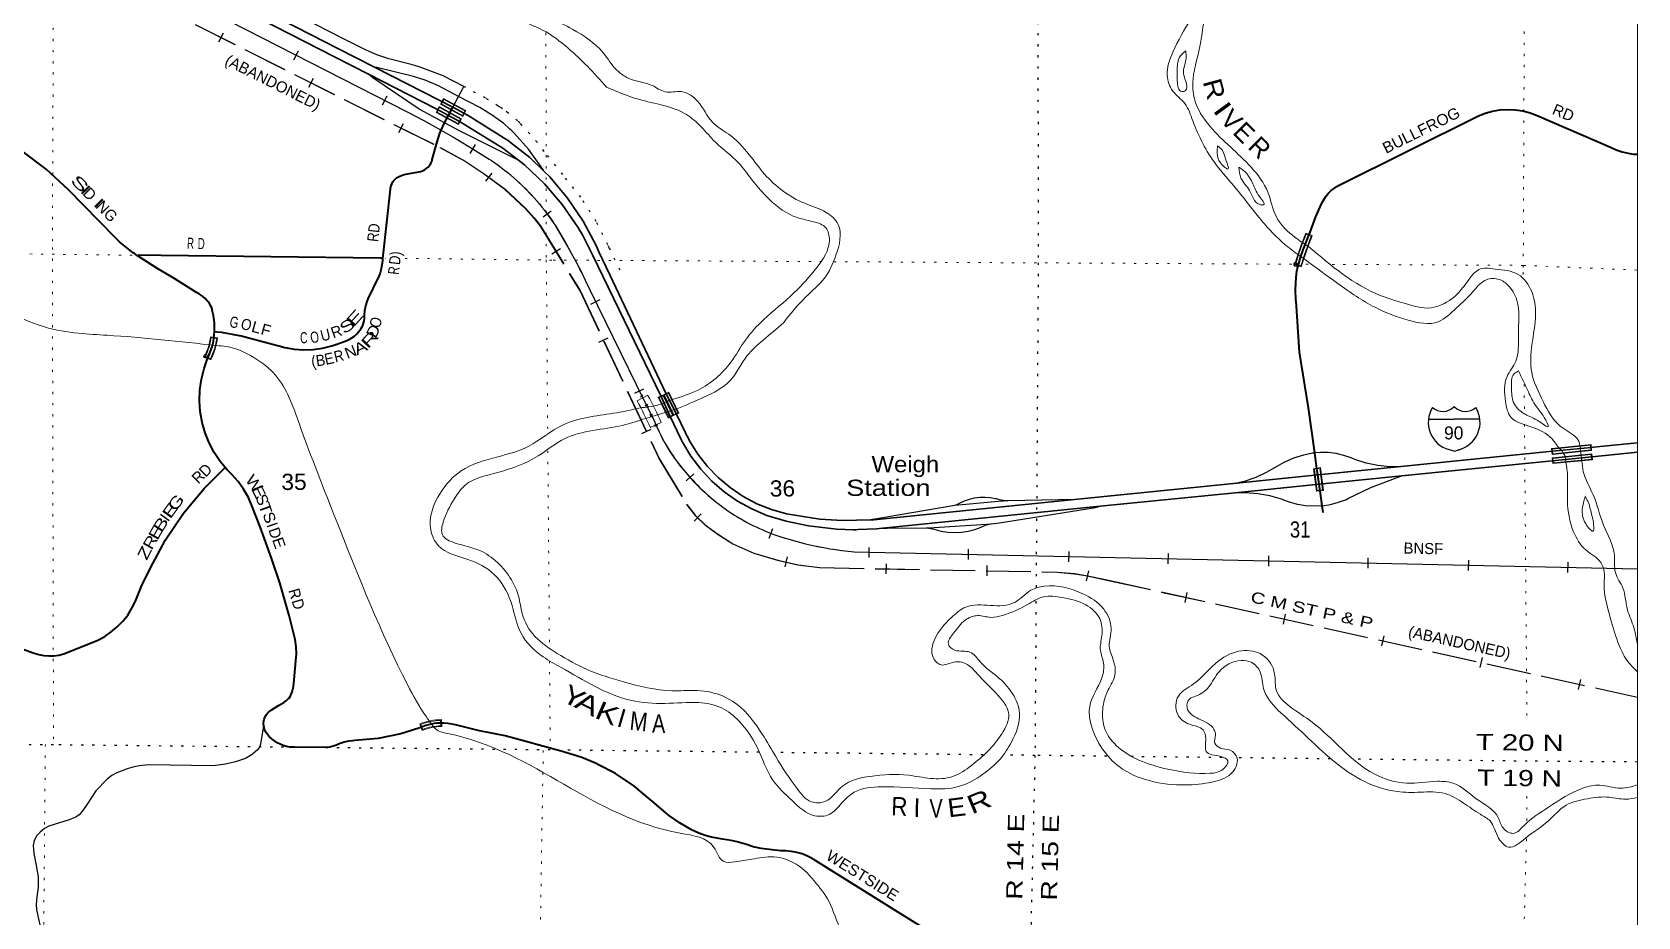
# Model space of a CAD drawing. Header units: feet. Extents: x -252966 to 4, y -183309 to 1368.
# Drawn here: x -17331 to 4, y -120662 to -111115 of the extents above; entities that cross this region are included whole.
import ezdxf
from ezdxf.enums import TextEntityAlignment as Align

# ---------------------------------------------------------------- set-up
doc = ezdxf.new("R2010")
doc.units = ezdxf.units.FT
doc.header["$LTSCALE"] = 80
doc.header["$PDMODE"] = 32
doc.header["$PDSIZE"] = 40
doc.linetypes.add('DOTTED', pattern=[1.5, 0.3, -1.2])
doc.linetypes.add('LONG_DASHED', pattern=[7.5, 6, -1.5])
for name, color, linetype, lineweight in [('15', 7, 'Continuous', 25), ('18', 7, 'Continuous', 35), ('19', 7, 'Continuous', 25), ('26', 7, 'Continuous', 40), ('27', 7, 'Continuous', 13), ('29', 7, 'Continuous', 25), ('34', 7, 'Continuous', 13), ('39', 7, 'Continuous', 13), ('4', 7, 'Continuous', 13), ('41', 7, 'Continuous', 13), ('45', 7, 'Continuous', 13), ('55', 7, 'Continuous', 13), ('6', 7, 'DOTTED', 25), ('61', 7, 'Continuous', 13), ('63', 7, 'Continuous', 25), ('7', 7, 'DOTTED', 13)]:
    doc.layers.add(name, color=color, linetype=linetype, lineweight=lineweight)

msp = doc.modelspace()

# ---------------------------------------------------------------- linework, layer by layer
at = {"layer": '15'}
for p, q in [((-1982.15, -115158.69), (-1979.25, -115155.78)), ((-1976.08, -115158.16), (-1979.51, -115155.78)), ((-2254.86, -115290.16), (-1978.45, -115290.16)), ((-1978.45, -115635.74), (-2042.34, -115617.78)), ((-1978.98, -115636), (-1915.35, -115617.26))]:
    msp.add_line(p, q, dxfattribs=at)
msp.add_lwpolyline([(-1703.09, -115290.16), (-1978.98, -115290.16), (-1978.45, -115290.16)], dxfattribs=at)
for centre, radius, start, end in [((-1952.23, -115325.26), 306.13, 148.44438, 254.43379), ((-2100.83, -115042.66), 165.66, 227.34251, 315.81166), ((-1857.14, -115042.66), 165.66, 224.18824, 312.6941), ((-2005.74, -115325.26), 306.13, 283.08086, 31.62482)]:
    msp.add_arc(centre, radius, start, end, dxfattribs=at)
at = {"layer": '18'}
for p, q in [((-4361.26, -115985.76), (-3451.19, -115894.05)), ((-6041.52, -116155.06), (-4361.26, -115985.76)), ((-5801.54, -116231.59), (-4344.75, -116084.9)), ((-4344.75, -116084.9), (-3437.02, -115993.49)), ((-8149.53, -116468.04), (-5801.54, -116231.59))]:
    msp.add_line(p, q, dxfattribs=at)
for points in [[(-13634.33, -111492.32), (-14022.74, -111294.1), (-19671.91, -108402.75), (-23194.68, -106599.73), (-25460.68, -105439.95), (-25696.72, -105325.13), (-26356.68, -105037.31), (-27052.34, -104819.81), (-27161.33, -104793.05), (-27186.28, -104786.92), (-27211.33, -104780.87), (-31018.85, -103860.35), (-31176.06, -103806.45), (-31222.18, -103787.04)], [(-13701.37, -111570.37), (-14068.25, -111383.14), (-19715.96, -108492.54), (-25505.14, -105529.52), (-25735.87, -105414.32), (-26390.15, -105131.56), (-27075.77, -104917.03), (-27209.21, -104884.26), (-31023.65, -103962.06), (-31045.5, -103956.78), (-31073.65, -103947.13), (-31213.4, -103899.22), (-31222.43, -103895.55)], [(-12837.14, -112014.49), (-12969.19, -111943.41), (-13701.37, -111570.37)], [(-12789.63, -111926.01), (-12935.79, -111848.8), (-13634.33, -111492.32)], [(-11803.45, -112618.24), (-11957.29, -112469.79), (-12167.67, -112305.54), (-12192.73, -112285.97), (-12217.67, -112270.52), (-12623.12, -112013.97), (-12789.63, -111926.01)], [(-12081.73, -112496.72), (-12248.76, -112368.8), (-12710.34, -112082.75), (-12837.14, -112014.49)], [(-8149.53, -116468.04), (-8213.82, -116474.51), (-8414.56, -116483.87), (-8439.43, -116485.03), (-8464.56, -116484.29), (-8642.22, -116479.06), (-8948.24, -116443.31), (-9190.49, -116393.82), (-9398.53, -116329.48), (-9560.87, -116260.89), (-9715.17, -116175.71), (-9859.71, -116074.87), (-9992.92, -115959.47), (-10113.33, -115830.78), (-10219.64, -115690.2), (-10310.67, -115539.29), (-10333.02, -115495.92), (-10440.35, -115271.68), (-10545.23, -115038.44), (-11279.71, -113518.06), (-11390.44, -113303.68), (-11440.45, -113218.97), (-11607.94, -112975.76), (-11799.93, -112751.4), (-12014.32, -112548.34), (-12081.73, -112496.72)], [(-6041.52, -116155.06), (-8245.71, -116377.15), (-8280.24, -116378.14), (-8582.16, -116386.82), (-8827.18, -116370.14), (-9188.55, -116313.51), (-9350.38, -116266.96), (-9506.46, -116203.74), (-9655.07, -116124.56), (-9794.6, -116030.28), (-9923.5, -115921.93), (-10040.38, -115800.7), (-10143.94, -115667.92), (-10233.05, -115525.04), (-10252.74, -115487.53), (-10265.79, -115462.67), (-10277.82, -115437.53), (-10373.24, -115238.17), (-10488.17, -115011.13), (-11092.52, -113735.43), (-11212.06, -113485.68), (-11243.02, -113417), (-11383.3, -113153.37), (-11550.37, -112905.86), (-11742.4, -112677.16), (-11803.45, -112618.24)], [(-2555.69, -115803.82), (-952.82, -115642.32), (-498.4, -115596.35), (-473.4, -115594.01), (-2.23, -115546.3)], [(-2544.6, -115903.63), (-489.68, -115696.7), (-0.68, -115647.38)], [(-3451.19, -115894.05), (-3411.45, -115890.05), (-2555.69, -115803.82)], [(-3437.02, -115993.49), (-3400.37, -115989.8), (-2544.6, -115903.63)]]:
    msp.add_lwpolyline(points, dxfattribs=at)
at = {"layer": '19'}
for points in [[(-12878.86, -112094.38), (-13153.2, -111947.92), (-13651.37, -111607.64), (-13701.37, -111570.37)], [(-12726.84, -111809.09), (-12944.06, -111694.5), (-13089.28, -111633.21), (-13144.47, -111614.45), (-13212.42, -111593.67), (-13609.48, -111498.29), (-13634.33, -111492.32)], [(-11803.45, -112618.24), (-11816.44, -112595.73), (-11972.9, -112378.76), (-12128.82, -112204.34), (-12151.14, -112179.38), (-12176.18, -112157), (-12239.45, -112100.47), (-12335.48, -112031.25), (-12343.06, -112026.42), (-12499.3, -111929.13), (-12726.84, -111809.09)], [(-12081.73, -112496.72), (-12099.2, -112488.04), (-12710.42, -112184.3), (-12878.86, -112094.38)], [(-4361.26, -115985.76), (-4327.25, -115977.99), (-4231.98, -115956.22), (-4115.25, -115916.31), (-4003.32, -115864.42), (-3913.42, -115811.66), (-3814.17, -115755.7), (-3709.61, -115710.43), (-3600.89, -115676.33), (-3507.15, -115656.6), (-3483.29, -115654.66)], [(-2555.69, -115803.82), (-2674.31, -115804.79), (-2802.7, -115792.35), (-2929.09, -115766.56), (-3052.09, -115727.7), (-3091.58, -115710.21), (-3171.52, -115682.14), (-3253.96, -115662.57), (-3337.99, -115651.73), (-3422.7, -115649.73), (-3483.29, -115654.66)], [(-3404.48, -116226.45), (-3402.8, -116226.36), (-3313.89, -116212.32), (-3226.93, -116189.06), (-3142.87, -116156.84), (-3126.24, -116149.23), (-2878.11, -116028.5), (-2594.6, -115922.89), (-2544.6, -115903.63)], [(-7370.35, -116219.91), (-7356.95, -116216.58), (-7340.64, -116210.66), (-7325.04, -116203.07), (-7318.39, -116199.2), (-7266.86, -116174.42), (-7213.03, -116155.16), (-7157.48, -116141.64), (-7100.82, -116133.99), (-7043.67, -116132.31), (-6986.66, -116136.62), (-6930.42, -116146.86), (-6922.52, -116148.99), (-6900.66, -116155.46), (-6872.52, -116161.86), (-6861.01, -116164.68), (-6846.04, -116166.73), (-6819.91, -116170.08)], [(-3404.48, -116226.45), (-3492.7, -116231.04), (-3582.59, -116226.29), (-3671.49, -116212.17), (-3758.43, -116188.83), (-3817.46, -116166.15), (-3842.57, -116156.5), (-3867.46, -116149.3), (-3969.26, -116119.84), (-4099.21, -116096.61), (-4230.88, -116087.09), (-4294.75, -116088.07), (-4344.75, -116084.9)], [(-8281.64, -116376.98), (-8254.58, -116372.26), (-7390.98, -116223.16), (-7373.79, -116220.77), (-7370.35, -116219.91)], [(-7370.35, -116219.91), (-6897.52, -116177.16), (-6846.04, -116172.45), (-6819.91, -116170.08)], [(-6983.61, -116421.52), (-6978.32, -116420.98), (-6887.26, -116411.68), (-5851.54, -116245.75), (-5801.54, -116231.59)], [(-6819.91, -116170.08), (-6796.04, -116169.62), (-6063.46, -116155.48), (-6041.52, -116155.06)], [(-8149.53, -116468.04), (-8099.53, -116468.59), (-7679.51, -116465.28), (-7670.26, -116465.21)], [(-7670.26, -116465.21), (-7629.51, -116463.76), (-7591.28, -116461.34), (-7028.32, -116425.74), (-6983.61, -116421.52)], [(-7670.26, -116465.21), (-7629.51, -116470.21), (-7616.28, -116472.88), (-7610.22, -116474.11), (-7593.87, -116478.38), (-7566.28, -116486.52), (-7519.97, -116499.2), (-7447.02, -116511.16), (-7373.21, -116515.43), (-7299.36, -116511.96), (-7226.28, -116500.79), (-7154.77, -116482.05), (-7085.61, -116455.93), (-7069.35, -116448.55), (-7064.46, -116446.11), (-7038.42, -116435.1), (-7028.32, -116432.03), (-6983.61, -116421.52)]]:
    msp.add_lwpolyline(points, dxfattribs=at)
at = {"layer": '26'}
for p, q in [((-12837.14, -112014.49), (-12789.63, -111926.01)), ((-12878.86, -112094.38), (-12837.14, -112014.49)), ((-3394.4, -116299.56), (-3404.48, -116226.45))]:
    msp.add_line(p, q, dxfattribs=at)
for points in [[(-3544.12, -113297.67), (-3534.6, -113272.67), (-3474.38, -113114.54), (-3416.47, -112976.15), (-3394.78, -112934), (-3368.81, -112894.35), (-3338.84, -112857.63), (-3305.19, -112824.25), (-3271.66, -112797.31), (-3246.71, -112779.98), (-3221.66, -112767.49), (-1722.85, -112020.31), (-1645.99, -111990.24), (-1566.42, -111968.37), (-1484.99, -111954.93), (-1402.6, -111950.08), (-1320.16, -111953.87), (-1238.57, -111966.26), (-1158.71, -111987.11), (-1084.45, -112014.9), (-290.4, -112355.98), (-229.51, -112384.6), (-165.96, -112406.7), (-100.45, -112422.04), (-45.11, -112430.89), (4.37, -112432.09)], [(-13543.27, -113553.44), (-13541.25, -113527.79), (-13463.72, -112809.82), (-13463.69, -112808.65), (-13462.97, -112803.16), (-13459.19, -112784.23), (-13453.45, -112765.79), (-13445.81, -112748.06), (-13436.36, -112731.23), (-13425.2, -112715.47), (-13412.46, -112700.97), (-13398.27, -112687.88), (-13363.06, -112670.33), (-13326.21, -112656.56), (-13297, -112648.64), (-13133.54, -112617.52), (-13116.31, -112611.72), (-13099.78, -112604.15), (-13084.13, -112594.9), (-13069.53, -112584.06), (-13056.15, -112571.75), (-13044.13, -112558.12), (-13033.59, -112543.3), (-13024.67, -112527.46), (-13017.45, -112510.78), (-13012.01, -112493.43), (-13010.92, -112488.95), (-12958.85, -112298.65), (-12928.53, -112203.97), (-12898.3, -112133.05), (-12878.86, -112094.38)], [(-16193.28, -113528.44), (-16226.54, -113505.49), (-16239.4, -113496.62), (-16382.8, -113382.49), (-16434.48, -113332.58), (-16936.76, -112815.95), (-17177.94, -112592.61), (-17441.14, -112395.71)], [(-3483.29, -115654.66), (-3550.06, -115170.22), (-3648.47, -114569.34), (-3686.09, -114018.69), (-3686.7, -114012.48), (-3691.95, -113888.27), (-3684.19, -113764.2), (-3677.88, -113695.23), (-3674.48, -113677.33), (-3636.86, -113548.92), (-3608.5, -113465.56), (-3544.12, -113297.67)], [(-13543.27, -113553.44), (-13568.95, -113553.15), (-15938.44, -113526.8), (-16176.54, -113523.79), (-16193.28, -113528.44)], [(-15362.1, -114347.1), (-15360.71, -114329.64), (-15362.69, -114251.93), (-15372.79, -114174.85), (-15386, -114116.54), (-15389.08, -114104.46), (-15396.29, -114083.57), (-15405.63, -114063.54), (-15417.02, -114044.61), (-15430.32, -114026.97), (-15438.44, -114016.93), (-15464.3, -113989.2), (-15492.92, -113964.33), (-15523.98, -113942.58), (-15557.15, -113924.21), (-15584.87, -113908), (-15791.71, -113778.19), (-15984.26, -113661.46), (-16176.54, -113539.09), (-16193.28, -113528.44)], [(-15362.1, -114347.1), (-15334.45, -114349.85), (-15286.24, -114354.65), (-15094.16, -114387.43), (-15069.26, -114391.68), (-15044.16, -114398.51), (-14627.93, -114511.71), (-14602.83, -114518.54), (-14577.93, -114522.85), (-14501.82, -114536.04), (-14399.42, -114542.89), (-14296.88, -114539.01), (-14195.3, -114524.42), (-14095.8, -114499.3), (-14073.19, -114492.02), (-13970.12, -114456.15), (-13906.73, -114430.6), (-13879.3, -114414.75), (-13851.38, -114394.62), (-13825.71, -114371.68), (-13802.57, -114346.19), (-13782.24, -114318.41), (-13764.91, -114288.67), (-13760.73, -114279.51), (-13752.04, -114256.06), (-13745.85, -114231.82), (-13742.23, -114207.06), (-13741.21, -114182.07), (-13741.13, -114170.46), (-13737.5, -114119.84), (-13728.61, -114069.88), (-13714.54, -114021.11), (-13695.45, -113974.09), (-13671.55, -113929.32), (-13627.59, -113834.48), (-13598.59, -113780.34), (-13575.4, -113723.47), (-13558.29, -113664.49), (-13547.43, -113604.05), (-13545.27, -113577.79), (-13543.27, -113553.44)], [(-15434.93, -114634.42), (-15388.13, -114511.09), (-15373.95, -114453.44), (-15364.91, -114382.51), (-15362.1, -114347.1)], [(-15246.24, -115813.52), (-15299.75, -115749.55), (-15365.35, -115651.97), (-15420.39, -115548.07), (-15464.26, -115438.99), (-15496.5, -115325.92), (-15516.74, -115210.1), (-15524.76, -115092.8), (-15520.47, -114975.3), (-15503.93, -114858.89), (-15475.31, -114744.85), (-15443.13, -114656.86), (-15434.93, -114634.42)], [(-3451.19, -115894.05), (-3463.65, -115797.17), (-3483.29, -115654.66)], [(-16149.36, -117094.28), (-16056.17, -116902.09), (-15892.05, -116593.97), (-15696.62, -116304.69), (-15475.16, -116040.79), (-15271.89, -115838.99), (-15246.24, -115813.52)], [(-12908.13, -118572.97), (-12960.26, -118572.62), (-12989.51, -118575.28), (-13022.3, -118581.48), (-13081.68, -118598.33), (-13157.1, -118625.35), (-13352.07, -118686.91), (-13596.12, -118737.65), (-13847.15, -118759.22), (-13871.66, -118762.45), (-13916.61, -118767.15), (-13960.82, -118776.53), (-14003.81, -118790.48), (-14025.04, -118799.28), (-14044.9, -118808.36), (-14080.57, -118821.26), (-14117.4, -118830.35), (-14154.97, -118835.55), (-14496.5, -118832.31), (-14512.75, -118832.41), (-14549.04, -118829.88), (-14584.86, -118823.57), (-14619.82, -118813.55), (-14653.55, -118799.93), (-14685.67, -118782.87), (-14690.83, -118779.39), (-14715.93, -118762.46), (-14740.83, -118743.15), (-14744.81, -118740.06), (-14771.28, -118714.68), (-14786.58, -118696.57), (-14805.78, -118671.59), (-14818.48, -118646.57), (-14822.47, -118636.83), (-14827.57, -118619.35), (-14830.83, -118601.44), (-14832.19, -118583.28), (-14831.64, -118565.08), (-14829.2, -118547.03), (-14824.88, -118529.34), (-14818.74, -118512.2), (-14810.84, -118495.79), (-14801.27, -118480.3), (-14790.13, -118465.89), (-14777.55, -118452.73), (-14763.66, -118440.96), (-14748.61, -118430.7), (-14669.95, -118382.69), (-14614.74, -118347.53), (-14598.89, -118338.25), (-14583.78, -118327.15), (-14569.92, -118314.54), (-14557.45, -118300.55), (-14546.51, -118285.33), (-14537.22, -118269.05), (-14529.68, -118251.89), (-14523.98, -118234.04), (-14510.96, -118176.7), (-14501.34, -118102.9), (-14483.77, -117900.14), (-14478.3, -117823.65), (-14480.86, -117747), (-14491.41, -117671.04), (-14509.85, -117596.61), (-14513.86, -117583.84), (-14557.55, -117411.36), (-14655.09, -117057.99), (-14748.27, -116793.04), (-14867.79, -116451.82), (-14954.44, -116233.04), (-14996.04, -116138.38), (-15047.3, -116048.58), (-15107.67, -115964.64), (-15176.49, -115887.46), (-15206.91, -115858.04), (-15224.31, -115839.73), (-15246.24, -115813.52)], [(-3404.48, -116226.45), (-3423.43, -116088.92), (-3437.02, -115993.49), (-3451.19, -115894.05)], [(-17617.35, -117705.34), (-17309.53, -117816.51), (-17257.51, -117831.79), (-17204.17, -117841.55), (-17150.11, -117845.68), (-17095.91, -117844.14), (-17042.17, -117836.94), (-16989.48, -117824.16), (-16982.1, -117821.9), (-16843.87, -117766.49), (-16623.31, -117675.34), (-16547.78, -117635.52), (-16476.82, -117588.02), (-16411.22, -117533.37), (-16351.69, -117472.16), (-16298.88, -117405.07), (-16253.38, -117332.82), (-16215.68, -117256.21), (-16200.92, -117219.33), (-16149.36, -117094.28)], [(-10486.67, -119543.42), (-10639.43, -119411.65), (-10653.66, -119398.41), (-10835.28, -119247.78), (-11031.65, -119116.95), (-11215.62, -119020.47), (-11240.53, -119007.41), (-11265.62, -118997.03), (-11396.37, -118942.93), (-11593.72, -118882.5), (-12222.72, -118710.34), (-12499.83, -118653.13), (-12744.24, -118593.71), (-12779.87, -118585.38), (-12844.62, -118575.72), (-12887.83, -118573.85), (-12908.13, -118572.97)], [(-7046.67, -121195.65), (-8046.72, -120570.6), (-8897.47, -120040.65), (-8908.36, -120033.91), (-8961.53, -120005.53), (-9017.37, -119982.87), (-9075.28, -119966.16), (-9134.62, -119955.6), (-9194.73, -119951.3), (-9252.23, -119948.61), (-9459.73, -119924.96), (-9546.06, -119905.28), (-9620.49, -119880.38), (-9718.53, -119851.62), (-9785.57, -119838.18), (-9876.59, -119822.33), (-9977.79, -119805.14), (-9995.82, -119801.8), (-10064.97, -119784.21), (-10131.91, -119759.49), (-10213.34, -119722.02), (-10335.2, -119652.73), (-10449.14, -119571.08), (-10486.67, -119543.42)]]:
    msp.add_lwpolyline(points, dxfattribs=at)
at = {"layer": '29'}
msp.add_line((-12789.63, -111926.01), (-12726.84, -111809.09), dxfattribs=at)
for points in [[(-12670.26, -111703.46), (-12893.7, -111585.58), (-13152.14, -111488.74), (-13187.73, -111477.96), (-13212.93, -111470.33), (-13237.73, -111464.09), (-13478.77, -111403.43), (-13491.97, -111400.01), (-13610.73, -111361.81), (-13724.85, -111311.4), (-13968.13, -111187.25), (-19669.81, -108269.02), (-19695, -108256.12)], [(-12726.84, -111809.09), (-12680.46, -111722.51), (-12670.26, -111703.46)], [(-14833.7, -118600.07), (-14865.34, -118799.76), (-14877.23, -118831.5), (-14898.38, -118860.6), (-14955.22, -118910.85), (-15027.93, -118953.18), (-15135, -118990.2), (-15242.07, -119014.01), (-15378.22, -119032.52), (-16076.16, -119021.94), (-16172.66, -119032.53), (-16230.82, -119043.11), (-16303.52, -119064.26), (-16415.88, -119109.23), (-16471.4, -119138.33), (-16520.31, -119175.35), (-16641.92, -119302.32), (-16737.09, -119445.15), (-16782.04, -119513.93), (-16821.69, -119561.53), (-16858.71, -119585.35), (-16932.73, -119614.43), (-17149.51, -119683.2), (-17197.1, -119707.02), (-17244.69, -119746.68), (-17281.7, -119783.73), (-17308.14, -119836.61), (-17318.71, -119892.17), (-17313.42, -119979.45), (-17286.99, -120106.41), (-17267.16, -120230.73), (-17265.84, -120344.46), (-17280.38, -120444.98), (-17286.99, -120529.61), (-17282.37, -120583.84), (-17271.12, -120651.29), (-17223.54, -120862.89)]]:
    msp.add_lwpolyline(points, dxfattribs=at)
at = {"layer": '29', "linetype": 'DOTTED'}
msp.add_lwpolyline([(-10984.28, -113683.62), (-11091.85, -113458.87), (-11099.77, -113442.33), (-11116.43, -113408.87), (-11241.23, -113158.75), (-11408.52, -112896.36), (-11602.32, -112652.89), (-11803.56, -112402.51), (-11879.37, -112303.57), (-12044.23, -112119.16), (-12066.33, -112094.43), (-12091.65, -112072.88), (-12194.69, -111985.19), (-12253.89, -111942.89), (-12278.64, -111925.2), (-12303.89, -111909.48), (-12437.83, -111826.07), (-12670.26, -111703.46)], dxfattribs=at)
at = {"layer": '34'}
for p, q in [((-24264.28, -106373.53), (-13284.11, -111976.1)), ((-10798.36, -115093.35), (-10682.55, -115033.13)), ((-10657.83, -115383), (-10539.3, -115328.35)), ((-8455.9, -116725.83), (-1.1, -116908.26))]:
    msp.add_line(p, q, dxfattribs=at)
at = {"layer": '34', "lineweight": 25}
for p, q in [((-14505.62, -111415.82), (-14455.35, -111317.3)), ((-13549.37, -111900.81), (-13499.1, -111802.29)), ((-12602.31, -112424.06), (-12545.89, -112328.92)), ((-11814.97, -113107.77), (-11725.9, -113042.19)), ((-11299.04, -114050.25), (-11199.69, -114001.64)), ((-10824.52, -115012.34), (-10725.66, -114962.74)), ((-10270.57, -115957.55), (-10188.69, -115883.19)), ((-9374.83, -116574.43), (-9335.59, -116471.01)), ((-8295.91, -116785.41), (-8293.52, -116674.82)), ((-7223.89, -116805.93), (-7221.51, -116695.34)), ((-6138.41, -116831.96), (-6136.03, -116721.37)), ((-5066.39, -116852.48), (-5064.01, -116741.89)), ((-3980.91, -116878.51), (-3978.53, -116767.93)), ((-2908.9, -116899.03), (-2906.51, -116788.45)), ((-1823.42, -116925.06), (-1821.03, -116814.48)), ((-751.4, -116945.58), (-749.01, -116835))]:
    msp.add_line(p, q, dxfattribs=at)
at = {"layer": '34', "linetype": 'LONG_DASHED'}
msp.add_lwpolyline([(-25758.15, -105919.15), (-12929.5, -112363.89), (-12657.07, -112510.32), (-12452.24, -112646.96), (-12228.45, -112813.97), (-12004.66, -113022.74), (-11913.62, -113121.43), (-11845.35, -113208.73), (-11418.67, -113906.27), (-10564.31, -115716.67), (-10264.8, -116213.7), (-10174.49, -116330.7), (-10064.49, -116436.98), (-9935.52, -116531.88), (-9767.3, -116641.85), (-9541.04, -116740.64), (-9283.11, -116816.55), (-9063.11, -116865.9), (-8830.47, -116897.61), (-6260.24, -116946.35), (-6076.04, -116962.69), (-5954.66, -116981.67), (-5727.08, -117031.02), (-0.01, -118295.74)], dxfattribs=at)
at = {"layer": '34', "lineweight": 25}
for points in [[(-24263.78, -106372.55), (-13283.6, -111975.13), (-13101.98, -112070.59), (-12923.56, -112169.68), (-12746.77, -112271.88), (-12570.01, -112376.71), (-12396.45, -112485.16), (-12372.25, -112500.69), (-12336.05, -112525.56), (-12300.63, -112551.11), (-12265.65, -112577.28), (-12230.74, -112604), (-12196.58, -112631.42), (-12163.07, -112659.31), (-12129.63, -112687.78), (-12096.96, -112716.92), (-12064.91, -112746.54), (-12033.09, -112776.94), (-12002.11, -112807.66), (-11971.4, -112838.8), (-11941.26, -112870.79), (-11911.95, -112903.1), (-11883.07, -112936.04), (-11854.68, -112969.25), (-11826.85, -113003.29), (-11799.72, -113037.48), (-11773.14, -113072.49), (-11747.27, -113107.63), (-11721.82, -113143.39), (-11697.21, -113179.49), (-11687.54, -113194.09), (-11684.14, -113198.87), (-11625.9, -113296.08), (-11569.11, -113393.23), (-11513.82, -113491.78), (-11460.61, -113591.98), (-11408.85, -113692.15), (-11358.85, -113793.13), (-11310.94, -113895.76), (-10810.22, -114919.08), (-10612.81, -115312.6), (-10603.42, -115335.79), (-10590.57, -115366.44), (-10577.14, -115396.58), (-10563.18, -115426.76), (-10548.65, -115456.44), (-10533.71, -115486.01), (-10518.34, -115515.2), (-10502.3, -115544.3), (-10485.68, -115572.9), (-10468.79, -115601.25), (-10451.21, -115629.51), (-10433.33, -115657.24), (-10414.9, -115684.74), (-10395.77, -115711.89), (-10376.49, -115738.64), (-10356.65, -115765.16), (-10336.12, -115791.31), (-10315.42, -115817.08), (-10294.31, -115842.47), (-10272.49, -115867.51), (-10255.25, -115887.84), (-10229.68, -115917.48), (-10203.39, -115946.43), (-10176.72, -115975.04), (-10149.4, -116003.17), (-10121.71, -116030.97), (-10093.51, -116058.01), (-10064.93, -116084.7), (-10035.91, -116110.84), (-10006.23, -116136.51), (-9976.32, -116161.55), (-9945.83, -116186.31), (-9915.03, -116210.25), (-9883.65, -116233.92), (-9851.96, -116256.75), (-9819.89, -116279.23), (-9787.6, -116301.09), (-9754.66, -116322.47), (-9721.39, -116343.02), (-9687.97, -116363.14), (-9653.89, -116382.79), (-9619.79, -116401.73), (-9585.25, -116420.11), (-9550.18, -116437.74), (-9515.16, -116454.86), (-9479.7, -116471.44)], [(-9479.7, -116471.44), (-9443.72, -116487.26), (-9407.78, -116502.57), (-9371.62, -116517.25), (-9334.94, -116531.17), (-9300.7, -116543.06), (-9237.18, -116563.92), (-9173.52, -116583.25), (-9109.78, -116601.82), (-9045.16, -116619.33), (-8980.81, -116635.66), (-8915.98, -116650.88), (-8850.6, -116664.63), (-8785.53, -116677.58), (-8719.98, -116689.43), (-8653.89, -116699.8), (-8588.11, -116709.37), (-8522.21, -116717.79), (-8455.83, -116724.74), (-1.07, -116907.17)]]:
    msp.add_lwpolyline(points, dxfattribs=at)
at = {"layer": '34'}
msp.add_lwpolyline([(-11311.94, -113896.23), (-10811.21, -114919.56), (-10613.82, -115313.05)], dxfattribs=at)
for centre, radius, start, end in [((-18678.98, -122383.97), 11722.99, 57.45731, 62.60025), ((-13780.91, -114576.44), 2507.5, 33.43829, 55.83799), ((-17191.92, -116600.23), 6471.92, 24.69608, 31.749), ((-16085.06, -117852.05), 5963.11, 24.45518, 27.54825), ((-16085.06, -117852.05), 6093.11, 24.46892, 27.53775), ((-8849.47, -114612.96), 1898.17, 201.6431, 221.39913), ((-8551.38, -114430.15), 2243.47, 219.86658, 249.54744), ((-8080.47, -112926.84), 3817.49, 250.80944, 264.35613)]:
    msp.add_arc(centre, radius, start, end, dxfattribs=at)
at = {"layer": '34', "linetype": 'DOTTED', "lineweight": 100}
msp.add_arc((-16085.06, -117852.05), 6030.34, 24.29717, 27.79796, dxfattribs=at)
at = {"layer": '39'}
for p, q in [((-10705.55, -115282.81), (-10371.8, -115181.8)), ((-622.6, -115575.47), (-600.27, -115742.45))]:
    msp.add_line(p, q, dxfattribs=at)
for points in [[(-9217.24, -114249.69), (-8979.94, -113973.34), (-8778.4, -113771.5), (-8653.16, -113523.75), (-8630.42, -113189.98), (-8759.14, -113059.85), (-8989.89, -112962.31), (-9423.82, -112646.5), (-9588.9, -112438.13), (-9810.12, -112217.93), (-9986.91, -112088), (-10146.06, -111859.5), (-10320.74, -111757.71), (-10497.02, -111758.43), (-10637.51, -111690.66), (-10866.14, -111623.26), (-11022.79, -111521.39), (-11165.73, -111339.06), (-11495.26, -111085.13), (-11746.1, -110971.59), (-11966.71, -110908.17), (-12209.61, -110776.5), (-12697.55, -110481.02), (-12886.41, -110339.08), (-13102.97, -110285.69), (-13327.7, -110190.13), (-13552.71, -110024.22), (-13708.36, -109667.06), (-13835.4, -109452.51), (-14032.51, -109250.3), (-14243.58, -109062.22), (-14597.35, -108754.12), (-14844.01, -108688.8), (-15175.03, -108563.52), (-15454.07, -108411.9), (-15689.03, -108264.12), (-16478.27, -107758.81), (-16745.61, -107526.74), (-16950.38, -107413.01), (-17052.59, -107401.37), (-17156.12, -107566.62), (-17283.28, -107834.48), (-17376.8, -107995.67), (-17378.21, -108146.43), (-17301.69, -108250.64), (-17195.03, -108374.83), (-17140.24, -108555.51), (-17229.78, -108710.66), (-17465.94, -108765.9), (-17760.59, -108722.89), (-18151.91, -108545.6), (-18498.01, -108149.02), (-18557.29, -107845.74), (-18542.68, -107483.87), (-18565.47, -107291), (-18530.36, -107047.63), (-18601.41, -106806.71), (-18863.63, -106345.47), (-19157.19, -106067.28), (-19346.49, -105812.78), (-19760.08, -105575.27), (-20058.89, -105492.08), (-20309.24, -105505.17), (-20647.68, -105534.7), (-21249.16, -105404.5), (-21518.29, -105224.7), (-21821.46, -105051.07), (-21980.33, -104892.92), (-22225.81, -104614.53), (-22342.82, -104403.95), (-22563.75, -104258.13), (-22953.03, -104090.88), (-23382.44, -103905.7), (-23673.54, -103746.09), (-23862.17, -103662.44), (-24067.2, -103482.38), (-24422.85, -103206.45), (-24624.2, -103084.12), (-24798.45, -102952.71), (-25073.29, -102851.33), (-25247.33, -102912.34), (-25485.73, -102909.3), (-25852.5, -102862.57), (-26088.51, -102958.01), (-26256.43, -103049.15), (-26561.12, -102998.14), (-26799.98, -102876.51), (-27089.25, -102670.66), (-27206.41, -102419.88), (-27195.35, -102174.6), (-27224.44, -101907.38), (-27373.35, -101735.13), (-27542.36, -101546.87), (-27965.98, -101305.39), (-28262.33, -101340.78), (-28570.4, -101448.58), (-28838.72, -101479.83)], [(-30241.41, -102146.09), (-30229.34, -102410.18), (-30156.2, -102671.19), (-30041.06, -102915.95), (-29877.96, -103132.37), (-29577.45, -103137.16), (-29285.42, -103025.41), (-28951.23, -102933.58), (-28762.8, -102966.98), (-28643.89, -103151.42), (-28455.1, -103275.27), (-28138.86, -103205.63), (-27758.81, -103061.35), (-27358.47, -102981.31), (-27070.08, -102962.04), (-26771.35, -103027.14), (-26576.59, -103140.92), (-26474.23, -103190.75), (-26287.99, -103173.91), (-26030.04, -103054.25), (-25755.89, -102978.75), (-25501.32, -103019.92), (-25300.49, -103149.75), (-25185.81, -103275.91), (-25192.91, -103511.12), (-25190.26, -103675.94), (-25110.42, -103603.25), (-25065.27, -103365.87), (-25136.21, -103153.1), (-25202.86, -103014.67), (-25080.8, -102980), (-24856.28, -103019.28), (-24561.1, -103198.98), (-24247.72, -103422.82), (-24042.39, -103681.27), (-23576.62, -103940.67), (-23177.43, -104081.75), (-22878.39, -104223.24), (-22480.84, -104456.78), (-22319.81, -104653.11), (-22162.72, -104867.54), (-21895.32, -105117.7), (-21646.18, -105307.64), (-21321.11, -105447.01), (-21049.55, -105598.54), (-20496.87, -105678.8), (-20198.64, -105615.27), (-19984.36, -105596.3), (-19727.35, -105750.02), (-19528.7, -105833.62), (-19337.89, -105963.5), (-19156.63, -106209.99), (-19001.44, -106452.57), (-18806.12, -106711.07), (-18668.72, -107012.02), (-18651.67, -107275.27), (-18720.45, -107615.26), (-18757.33, -107918.93), (-18682.22, -108173.9), (-18480.65, -108492.67), (-18009.72, -108788.41), (-17818.98, -108879.97), (-17419.38, -108892.34), (-17179.17, -108845.12), (-17041.69, -108653.6), (-17044.66, -108406.38), (-17175.66, -108203.9), (-17268.2, -108105.78), (-17246.58, -107997.15), (-17119.23, -107779.54), (-17035.75, -107610.35), (-16987.96, -107535.78), (-16897.76, -107551.49), (-16652.46, -107783.65), (-15909.24, -108301.21), (-15385.22, -108600.57), (-14961.94, -108755.62), (-14654.82, -108915.16), (-14279.08, -109205.08), (-14015.35, -109539.68), (-13813.81, -109852.42), (-13708.85, -110055.01), (-13449.57, -110275.06), (-13092.37, -110434.4), (-12791.34, -110573.86), (-12480.05, -110775.6), (-12044.49, -110996.93), (-11819.75, -111092.5), (-11544.54, -111288.35), (-11333.43, -111486.48), (-11130.24, -111708.77)], [(-31227.59, -107503.25), (-30974.28, -107609.29), (-30675.01, -107811.08), (-30178.83, -108166.84), (-30040.18, -108274.81), (-29925.39, -108431.13), (-29413.49, -109218.99), (-29228.79, -109322.75), (-28068.79, -109866.74), (-27851.72, -110050.78), (-26622.96, -111275.9), (-26338.42, -111296.84), (-25934.38, -111140.41), (-25764.16, -111125.64), (-25161.01, -111171.4), (-24639.12, -111438.61), (-24530.28, -111609.02), (-24443.11, -111873.99), (-24195.79, -112110.16), (-23074.85, -112913.61), (-22918.68, -112890.86), (-22454.91, -112639.71), (-22228.76, -112584.51), (-21441.58, -112561.17), (-21078.61, -112660.19), (-20719.2, -112871.78), (-20052.29, -113341.41), (-19729.18, -113492.85), (-19290.23, -113555.37), (-18595.05, -113570.6), (-18378.34, -113662.18), (-17197.96, -114296.54), (-16829.09, -114365.37), (-16522.52, -114386.23), (-15344.15, -114497.38)], [(-7020.5, -108397.37), (-6925.5, -108614.07), (-6675.97, -108902.5), (-6557.3, -109024.63), (-6348.83, -109059.95), (-6044.36, -109054.68), (-5783.78, -109093.81), (-5448.38, -109313.54), (-5199.45, -109449.21), (-4962.68, -109548.74), (-4715.68, -109704.51), (-4540.72, -109878.67), (-4439.74, -110087.3), (-4436.5, -110404.88), (-4515.61, -110666.52), (-4670.68, -110968.66), (-4713.78, -111218.09), (-4798.33, -111624.47), (-4783.48, -111835.47), (-4614.05, -112132.27), (-4171.62, -112572.67), (-3990.27, -112843.28), (-3897.08, -113112.25), (-3695.9, -113330.52), (-3550.14, -113429.83)], [(-4891.7, -109771.56), (-4660.34, -110023.88), (-4565.32, -110246.61), (-4584.22, -110538.15), (-4820.89, -110977.32), (-5015.82, -111331.9), (-5076.95, -111581.4), (-5018.2, -111747.99), (-4887.45, -111886.15), (-4800.59, -112072.73), (-4552.36, -112540.06), (-4330.97, -112806.49), (-4027, -113185.15), (-3771.61, -113435.36), (-3599.73, -113561.07)], [(-4877.65, -111317.26), (-4947.48, -111391.92), (-4968.97, -111530.7), (-4968.54, -111641.25), (-4920.01, -111755.63), (-4879.99, -111745.41), (-4868.25, -111675.01), (-4900.73, -111564.59), (-4891.03, -111482.14), (-4871.34, -111395.62), (-4877.65, -111317.26)], [(-11130.24, -111708.77), (-10783.16, -111840.01), (-10267.69, -112004.73), (-10106.91, -112138.74), (-9954.02, -112302.94), (-9704.74, -112527.05), (-9557.79, -112711.37), (-9406.86, -112885.63), (-9115.56, -113099.51), (-8894.96, -113160.92), (-8762.49, -113226.7), (-8723.91, -113359.21), (-8858.98, -113655.25), (-9106.31, -113929.63), (-9433.71, -114218.42), (-9631.18, -114438.33), (-9788.5, -114678.17), (-10141.9, -114977.12), (-10420.06, -115078.66)], [(-4533.11, -112340.98), (-4536.8, -112421.4), (-4502.34, -112525.78), (-4417.95, -112589.76), (-4440.33, -112503.42), (-4480.82, -112393.03), (-4533.11, -112340.98)], [(-4303.83, -112573.21), (-4281.34, -112689.7), (-4188.67, -112824), (-4077.91, -112974.3), (-4035.82, -112978.15), (-4080.24, -112889.89), (-4152.89, -112751.49), (-4235.53, -112623.18), (-4303.83, -112573.21)], [(-3550.14, -113429.83), (-2777.98, -113955.91), (-2519.23, -114041.28), (-2228.57, -114090.34), (-1972.64, -113966.67), (-1817.11, -113781.11), (-1713.34, -113678.17), (-1537.08, -113671.41), (-1288.45, -113730.69), (-1141.49, -113915.02), (-1100.47, -114160.08), (-1139.26, -114487.88), (-1142.1, -114787.39), (-1016.66, -115102.46), (-833.34, -115367.04), (-624.24, -115563.17), (-622.6, -115575.47)], [(-3599.73, -113561.07), (-3233.21, -113829.13), (-2833.57, -114084.78), (-2474.44, -114224.01), (-2151.86, -114240.78), (-1952.12, -114089.2), (-1780.5, -113921.66), (-1646.78, -113794.48), (-1508.61, -113779.84), (-1402.2, -113841.72), (-1303.4, -114006.14), (-1285.88, -114387.98), (-1312.85, -114665.48), (-1408.35, -114832.71), (-1425.33, -115100.12), (-1364.56, -115272.74), (-1139.8, -115376.34), (-924.96, -115502.09), (-852.22, -115597.55)], [(-10371.8, -115181.8), (-10079.5, -115055.25), (-9795.74, -114875.19), (-9610.49, -114605.08), (-9438.86, -114439.55), (-9217.24, -114249.69)], [(-15344.15, -114497.38), (-15235.97, -114507.58), (-14937.02, -114626.95), (-14703.9, -114816.95), (-14449.47, -115334.51), (-14038.63, -116406.2), (-13278.59, -118155.87), (-13074.9, -118504.79), (-12989.99, -118619.21)], [(-1284.39, -114771.9), (-1334.33, -114806.27), (-1359.8, -114953.11), (-1337.15, -115111.82), (-1228.51, -115229.97), (-1081.99, -115303.74), (-963.53, -115371.59), (-1005.98, -115273.27), (-1096.61, -115149.02), (-1177.34, -114996.59), (-1284.39, -114771.9)], [(-10420.06, -115078.66), (-10579.73, -115138.96), (-10767.72, -115170.33)], [(-10763.13, -115169.41), (-11056.4, -115228.11), (-11604.79, -115354.99), (-11974.49, -115585.66), (-12304.59, -115697.57), (-12700.64, -115849.95), (-12924.07, -116088.05), (-13026.68, -116486.47), (-12943.89, -116656.99), (-12626.8, -116804.43), (-12343.71, -116966.09), (-12164.28, -117258.82), (-12052.76, -117602.09), (-11813.38, -117856.38), (-11618.62, -117972.17), (-10870.03, -118324.88), (-10497.3, -118359.53), (-10134.75, -118350), (-9888.13, -118407.28), (-9703.28, -118547.23), (-9501.82, -118837.86), (-9334.19, -119186.92), (-9127, -119407.18), (-8879.96, -119570.99), (-8727.77, -119558.31), (-8592.03, -119435.14), (-8456.26, -119317.99), (-8164.02, -119258.5), (-7627.07, -119280.42), (-7332.68, -119257.1), (-7066.78, -119123.34), (-6881.11, -118959.76), (-6757.63, -118776.34), (-6670.7, -118464.42), (-6749.67, -118249.67), (-6912.63, -118069.43), (-7093.53, -117913.38), (-7206.14, -117805.3), (-7368.48, -117783.86), (-7438.85, -117719.82), (-7383.22, -117601), (-7259.56, -117461.8), (-7121.54, -117410.98), (-6981.23, -117430.5), (-6855.11, -117409.89), (-6585.13, -117292.19), (-6413.18, -117209.07), (-6208.82, -117216.27), (-5956.1, -117295.64), (-5805.28, -117443.77), (-5782.53, -117626.59), (-5797.93, -117787.46), (-5763.34, -117924), (-5782.75, -118082.88), (-5913.77, -118390.96), (-5898.97, -118589.9), (-5773.74, -118852.7), (-5596.72, -119040.92), (-5269.6, -119192.34), (-4876.79, -119238.97), (-4594.45, -119207.66), (-4386.47, -119116.36), (-4323.02, -118949.26), (-4395.46, -118865.13), (-4501.73, -118841.45), (-4562.03, -118789.43), (-4556.36, -118700.97), (-4572.63, -118638.72), (-4737.34, -118524.82), (-4862.02, -118402.72), (-4834.34, -118308.13), (-4770.34, -118281.74), (-4628.51, -118180.65), (-4516.96, -118017.38), (-4279.05, -117895.8), (-4168.8, -117915.44), (-4072.23, -118021.58), (-4037.48, -118198.33), (-3882.33, -118430.86)], [(-0.54, -119238.91), (-181.06, -119273.96), (-407.56, -119240.72), (-583.72, -119271.6), (-961.52, -119480.19), (-1227.17, -119678.26), (-1343.04, -119761.15), (-1451.44, -119703.31), (-1503.96, -119590.96), (-1741.14, -119386.9), (-1988.19, -119221.08), (-2160.55, -119199.68), (-2489, -119219.12), (-2841.96, -119120.06), (-3513.23, -118560), (-3750.26, -118394.13), (-3897.16, -118223.88), (-3917.91, -118039.04), (-4046.91, -117836.55), (-4271.45, -117791.24), (-4523.43, -117900.82), (-4792.9, -118149.17), (-4956.65, -118280.49), (-4963.89, -118477.51), (-4837.28, -118583.53), (-4688.8, -118645.23), (-4660.39, -118737.58), (-4655.83, -118878.26), (-4499.37, -118931.89), (-4423.07, -118977.81), (-4476.8, -119070.49), (-4612.85, -119113.26), (-5069.76, -119068.91), (-5382.65, -118969.69), (-5601.53, -118835.91), (-5748.54, -118637.52), (-5773.41, -118424.55), (-5714.14, -118213.25), (-5640.65, -118050.13), (-5659.3, -117891.41), (-5701.95, -117742.84), (-5682.67, -117549.8), (-5761.6, -117343.08), (-5986.62, -117175.16), (-6405.61, -117094.47), (-6547.68, -117137.26), (-6723.45, -117268.64), (-6987.75, -117301.89), (-7250.1, -117319.04), (-7409.9, -117436.28), (-7587.3, -117666.16), (-7602.54, -117865.22), (-7518.1, -117943.27), (-7380, -117912.55), (-7251.72, -117930.11), (-7125.08, -118042.16), (-6931.99, -118242.37), (-6786.86, -118472.94), (-6862.15, -118686.31), (-7189.35, -119027.36), (-7395.21, -119148.81), (-7631.52, -119167.87), (-7868.03, -119134.67), (-8284.65, -119146.43), (-8582.72, -119252.18), (-8768.39, -119415.76), (-8918.61, -119420.4), (-9073.42, -119278.32), (-9303.13, -118933.53), (-9448.31, -118690.9), (-9720, -118370.41), (-9934.79, -118256.71), (-10223.4, -118219.71), (-10423.71, -118222.54), (-10944.93, -118126.19), (-11338.08, -117993.13), (-11661.28, -117819.58), (-11902.39, -117635.64), (-12039.56, -117392.98), (-12080.37, -117200.18), (-12157.18, -117025.62), (-12498.96, -116709.43), (-12763.71, -116628.11), (-12902.28, -116538.22), (-12892.79, -116403.51), (-12775.57, -116155.79), (-12655.96, -116004.54), (-12301.93, -115866.4), (-11867.92, -115687.73), (-11584.18, -115503.65), (-10957.74, -115358.36), (-10705.55, -115282.81)], [(-852.22, -115597.55), (-786.02, -115684.44), (-773.29, -115759.29)], [(-773.29, -115759.29), (-761.42, -115829.06), (-756.07, -116174.77), (-692.69, -116500.15), (-555.68, -116704.61), (-396.91, -116836.62), (-360.47, -116932.96), (-359.93, -117071.65), (-290.36, -117445.24), (-197.08, -117734.31), (-100.24, -117910.8), (4.36, -118020.99)], [(-600.27, -115742.45), (-585.03, -115856.48), (-477.87, -116109.31), (-366.42, -116434.48), (-248.97, -116759.63), (-238.22, -116946.53), (-157.43, -117115.04), (-112.52, -117331.95), (-47.7, -117514.6), (0.34, -117727.28)], [(-563.95, -116125.74), (-595.46, -116262.56), (-558.79, -116419.19), (-482.36, -116499.28), (-482.87, -116368.63), (-507.29, -116270.23), (-535.7, -116177.89), (-563.95, -116125.74)], [(-3882.33, -118430.86), (-3588.8, -118701.01), (-3287.24, -118975.16), (-2943.8, -119202.89), (-2594.82, -119310.01), (-2344.39, -119317.02), (-2077.9, -119332), (-1879.18, -119433.7), (-1696.41, -119555.57), (-1591.96, -119627.5), (-1499.09, -119812.05), (-1390.54, -119910.09), (-1206.63, -119810.85), (-964.94, -119628.95), (-769.3, -119457.29), (-541.2, -119388.01), (-304.88, -119370.96), (-128.51, -119392.34), (1.47, -119374.11)], [(-12990.5, -118618.77), (-12990.32, -118619.02), (-12847.84, -118682.75), (-10333.58, -119759.88), (-9970.39, -119913.17), (-9869.65, -120061.5), (-9743.42, -120069.02), (-9561.24, -120040.13), (-9324.95, -120015.04), (-9082.25, -120094.45), (-8865.1, -120300.59), (-8711.95, -120531.12), (-8560.5, -120840.05), (-8337.68, -120957.73), (-7647.55, -121218.22), (-7457.2, -121229.5), (-7262.55, -121315.13), (-7005.42, -121499), (-6884.86, -121592.98), (-6493.63, -121746.15), (-6238.71, -121875.76), (-6069.8, -122039.89), (-5938.85, -122228.3), (-5693.58, -122452.42), (-5446.63, -122596.13), (-5127.98, -122629), (-4952.28, -122479.53), (-4754.47, -122350.07), (-4166.45, -122120.17)]]:
    msp.add_spline(points, degree=3, dxfattribs=at)
at = {"layer": '4'}
msp.add_line((0, -0.01), (0, -183308.59), dxfattribs=at)
at = {"layer": '55'}
for p, q in [((-10462.72, -115280.85), (-10571, -115055.54)), ((-10515.15, -115028.69), (-10406.73, -115253.94)), ((-10458.35, -115001.38), (-10350.05, -115226.69)), ((-929.24, -115606.56), (-501.47, -115564.44)), ((-922.61, -115672.84), (-929.24, -115606.56)), ((-501.47, -115564.44), (-494.8, -115631.09)), ((-922.61, -115672.84), (-494.8, -115631.09)), ((-921.37, -115707.41), (-493.59, -115664.52)), ((-914.97, -115771.35), (-921.37, -115707.41)), ((-914.97, -115771.35), (-487.17, -115728.75)), ((-493.59, -115664.52), (-487.17, -115728.75)), ((-3496.71, -115826.1), (-3423.81, -115814.76)), ((-3496.71, -115826.1), (-3464.74, -116070.15)), ((-3423.81, -115814.76), (-3390.18, -116060.49)), ((-3464.74, -116070.15), (-3390.18, -116060.49))]:
    msp.add_line(p, q, dxfattribs=at)
for points in [[(-12936.23, -111919.04), (-12694.93, -112050.96), (-12729.23, -112113.7), (-12970.53, -111981.77)], [(-12933.05, -111929.88), (-12705.77, -112054.13), (-12732.4, -112102.85), (-12959.68, -111978.59)], [(-12888.69, -111830.42), (-12647.39, -111962.34), (-12681.69, -112025.08), (-12922.99, -111893.15)], [(-12912.14, -111889.97), (-12885.51, -111841.26), (-12658.23, -111965.51), (-12684.86, -112014.23)], [(-10417.4, -115250.19), (-10518.88, -115039.36), (-10560.31, -115059.28), (-10458.97, -115270.16)], [(-10402.99, -115243.26), (-10360.73, -115222.94), (-10462.1, -115012.05), (-10504.47, -115032.42)], [(-508.63, -115573.18), (-920.47, -115613.73), (-915.43, -115664.09), (-503.56, -115623.9)], [(-912.6, -115714.57), (-500.75, -115673.28), (-495.93, -115721.57), (-907.8, -115762.59)], [(-3487.76, -115832.8), (-3430.63, -115823.91), (-3399.19, -116053.59), (-3457.84, -116061.18)]]:
    msp.add_lwpolyline(points, close=True, dxfattribs=at)
for points in [[(-10571, -115055.54), (-10515.15, -115028.69), (-10458.35, -115001.38)], [(-10350.05, -115226.69), (-10406.73, -115253.94), (-10462.72, -115280.85)]]:
    msp.add_lwpolyline(points, dxfattribs=at)
at = {"layer": '6'}
for p, q in [((-7063.88, -118913.73), (-9327.21, -118888.25)), ((-4485.24, -118943.81), (-5463.36, -118932.29)), ((-3314.65, -118957.6), (-4320.95, -118945.75))]:
    msp.add_line(p, q, dxfattribs=at)
for points in [[(-6476.5, -109204.76), (-6469.32, -113603.22), (-6492.65, -117113.73)], [(-6493.6, -117255.56), (-6504.66, -118920.03), (-6626.56, -124128.64), (-6665.74, -129487.67), (-6670.68, -135407.37), (-6679.62, -136711.95), (-6676.52, -137504.72)], [(-9482.54, -118886.5), (-11737.35, -118861.11), (-17100.23, -118806.75), (-22430.95, -118780.4), (-27649.17, -118788.53), (-28042.17, -118786.58), (-31242.25, -118766.44)], [(-5728.94, -118929.16), (-6504.66, -118920.03), (-6836.45, -118916.29)], [(-0.01, -118991.21), (-1189.83, -118982.62), (-3051.43, -118960.7)]]:
    msp.add_lwpolyline(points, dxfattribs=at)
at = {"layer": '61'}
for p, q in [((-3581.42, -113283.36), (-3511.71, -113311.04)), ((-3576.82, -113293.79), (-3521.89, -113315.6)), ((-3628.41, -113648.23), (-3700.29, -113626.82)), ((-3634.55, -113638.05), (-3691.21, -113621.17)), ((-15403.75, -114403.03), (-15329.46, -114413.35)), ((-15398.1, -114411.89), (-15338.52, -114420.17)), ((-15401.73, -114650.28), (-15469.1, -114617.32)), ((-15405.01, -114639.77), (-15459.22, -114613.24)), ((-12920.66, -118542.02), (-12917.03, -118600.96)), ((-12913.15, -118533.82), (-12908.51, -118609.17)), ((-13118.64, -118649.77), (-13146.01, -118580.93)), ((-13114.05, -118639.64), (-13135.85, -118584.81))]:
    msp.add_line(p, q, dxfattribs=at)
for centre, radius, start, end in [((339.35, -114845.73), 4220.47, 158.28278, 163.21968), ((339.35, -114845.73), 4212.47, 158.38203, 163.10026), ((2451.11, -115583.44), 6389.04, 159.20912, 162.27257), ((2451.11, -115583.44), 6381.04, 159.14223, 162.34054), ((-16090.45, -114311.66), 691.57, 333.85173, 352.41978), ((-16090.45, -114311.66), 699.57, 334.46302, 351.76297), ((-16089.43, -114312.67), 766.57, 333.85172, 352.41977), ((-16089.43, -114312.67), 758.57, 334.4563, 351.85345), ((-12906.33, -119176.52), 642.66, 90.56916, 111.94817), ((-12906.33, -119176.52), 634.66, 91.29305, 111.20061), ((-12906.34, -119176.52), 567.66, 90.21881, 111.94825), ((-12906.34, -119176.52), 575.66, 91.06337, 111.15035)]:
    msp.add_arc(centre, radius, start, end, dxfattribs=at)
for p in [(-3691.21, -113621.17), (-15459.22, -114613.24)]:
    msp.add_point(p, dxfattribs=at)
at = {"layer": '63'}
for p, q in [((-15315.56, -111221.72), (-15265.91, -111122.88)), ((-14343.49, -111710.05), (-14293.84, -111611.22)), ((-13371.42, -112198.39), (-13321.77, -112099.56)), ((-12431.84, -112725.2), (-12365.69, -112636.55)), ((-11721.14, -113508.57), (-11626.78, -113450.86)), ((-11212.22, -114462.07), (-11112.19, -114414.86)), ((-10747.95, -115445.86), (-10647.92, -115398.66)), ((-10183.36, -116392.35), (-10106.5, -116312.81)), ((-9201.96, -116886.51), (-9177.75, -116778.58)), ((-8109.48, -116961.79), (-8107.39, -116851.2)), ((-7021.84, -116982.42), (-7019.74, -116871.83)), ((-5946.52, -117035.11), (-5923.08, -116927.01)), ((-4884.28, -117268.85), (-4860.43, -117160.85)), ((-3822.04, -117503.43), (-3798.18, -117395.42)), ((-2759.79, -117738.01), (-2735.94, -117630)), ((-1697.54, -117972.59), (-1673.69, -117864.58)), ((-635.29, -118207.17), (-611.44, -118099.16))]:
    msp.add_line(p, q, dxfattribs=at)
at = {"layer": '63', "linetype": 'LONG_DASHED'}
msp.add_lwpolyline([(-25756.35, -105915.47), (-12927.61, -112360.25), (-12654.96, -112506.8), (-12449.87, -112643.61), (-12225.82, -112810.82), (-12001.75, -113019.85), (-11910.49, -113118.77), (-11841.98, -113206.39), (-11415.06, -113904.32), (-10560.69, -115714.73), (-10261.41, -116211.38), (-10171.43, -116327.96), (-10061.84, -116433.84), (-9933.18, -116528.51), (-9765.34, -116638.23), (-9539.64, -116736.78), (-9282.08, -116812.58), (-9062.38, -116861.86), (-8830.15, -116893.52), (-6260.02, -116942.25), (-6075.54, -116958.62), (-5953.91, -116977.64), (-5726.2, -117027.01), (0.87, -118291.74)], dxfattribs=at)
at = {"layer": '7'}
for p, q in [((-1223.26, -114916.72), (-1220.65, -115233.82)), ((-1219.73, -115346.33), (-1193.24, -118567.23)), ((-11763.4, -115632.53), (-11746.25, -117758.62)), ((-11745.1, -117900.45), (-11737.35, -118861.11)), ((-17188.39, -118801.08), (-17235.46, -124192.31)), ((-1193.63, -119360.85), (-1196.5, -119647.29))]:
    msp.add_line(p, q, dxfattribs=at)
for points in [[(-1176.02, -103019.63), (-1175.99, -103022.54), (-1211.29, -108349.4), (-1233.22, -113706.27), (-1232.79, -113758.34)], [(-17092.16, -108788.29), (-17112.4, -113437.95), (-17100.23, -118806.75)], [(-11784.04, -111122.58), (-11780.02, -113572.77), (-11764.96, -115438.93)], [(-31235.48, -113385.64), (-27722.47, -113399.04), (-22514.06, -113443.21), (-17114.88, -113512.26), (-13513.52, -113554.2)], [(-13304.39, -113556.63), (-11705.71, -113575.25), (-8817.4, -113591.81)], [(-8673.31, -113592.64), (-6395.01, -113605.7), (-3699.13, -113619.41), (-3532.58, -113620.26)], [(-3296.55, -113621.46), (-1230.74, -113631.96), (0.04, -113683.36)], [(-11813.45, -118865.44), (-11896.38, -124112.16), (-11880.12, -129501.04)], [(-1198.24, -119820.65), (-1315.93, -124141), (-1277.18, -129449.46)]]:
    msp.add_lwpolyline(points, dxfattribs=at)

# ---------------------------------------------------------------- texts
at = {"layer": '15'}
msp.add_text('90', height=140, dxfattribs=at).set_placement((-2088.07, -115510.13))
at = {"layer": '27', "width": 1.05}
for s, rotation, p in [('BULLFROG', 26.497, (-2714.93, -112429.72)), ('WESTSIDE', 328.08, (-8771.12, -120034.49))]:
    msp.add_text(s, height=120, rotation=rotation, dxfattribs=at).set_placement(p)
at = {"layer": '27'}
msp.add_text('RD', height=120, rotation=337.326, dxfattribs=at).set_placement((-930.05, -111995.31))
for s, rotation, width, p in [('S', 316.062, 1.8, (-16857.18, -112794.09)), ('I', 314.706, 1.45, (-16796.65, -112861.2)), ('I', 314.706, 1.45, (-16653.83, -113002.89)), ('RD', 83.837, 0.85, (-13585.38, -113284.52)), ('R', 359.363, 0.65, (-15621.6, -113452.92)), ('D', 359.363, 0.65, (-15505.94, -113456.71)), ('D)', 83.836, 0.85, (-13352.72, -113559.25)), ('R', 83.836, 0.75, (-13366.57, -113693.52)), ('G', 350.315, 0.75, (-15159.59, -114305.25)), ('O', 344.778, 0.9, (-15033.71, -114328.8)), ('L', 344.786, 1.1, (-14925.7, -114358.18)), ('S', 34.021, 1.45, (-13897.93, -114334.96)), ('E', 47.767, 1.7, (-13803.03, -114239.95)), ('O', 74.464, 0.9, (-13563.44, -114263.04)), ('F', 344.786, 1.05, (-14821.29, -114386.58)), ('C', 2.167, 0.7, (-14395.87, -114472.9)), ('O', 8.174, 0.75, (-14272.89, -114466.17)), ('U', 14.169, 0.9, (-14150.32, -114441.44)), ('R', 45.902, 1.65, (-13641.62, -114470.93)), ('D', 64.867, 1.15, (-13593.39, -114366.55)), ('E', 12.524, 0.95, (-14111.38, -114696.16)), ('R', 13.524, 0.9, (-14006, -114668.23)), ('N', 21.54, 1.05, (-13871.5, -114620.32)), ('A', 26.967, 1.3, (-13760.74, -114573.22)), ('(B', 8.085, 0.95, (-14233.93, -114718.92)), ('W', 307.482, 1.2, (-14981.16, -116021.13)), ('G', 51.125, 1.4, (-15731.93, -116227.77)), ('E', 296.462, 1.25, (-14938.54, -116103.24)), ('S', 289.197, 1.1, (-14902.68, -116180.11)), ('I', 54.199, 1.05, (-15849.31, -116388)), ('E', 54.199, 1.5, (-15792.92, -116311.39)), ('T', 289.197, 1.25, (-14868.69, -116272.54)), ('S', 289.197, 1.1, (-14825.23, -116372.88)), ('E', 60.347, 1.35, (-15943.74, -116543.71)), ('B', 57.273, 1.45, (-15892.51, -116459.12)), ('I', 289.197, 0.95, (-14795.31, -116452.58)), ('Z', 63.421, 1.4, (-16063.66, -116760.61)), ('R', 60.347, 1.25, (-16003.11, -116648)), ('E', 289.197, 1.1, (-14722.72, -116646.61)), ('R', 286.07, 0.95, (-14550.13, -117192.03)), ('D', 286.076, 0.95, (-14515.37, -117304.81))]:
    msp.add_text(s, height=120, rotation=rotation, dxfattribs=dict(at, width=width)).set_placement(p, align=Align.CENTER)
for s, rotation, p in [('D', 314.706, (-16751.63, -112903.96)), ('N', 314.706, (-16610.31, -113044.95)), ('G', 314.986, (-16525.53, -113132.59)), ('R', 19.189, (-14025.9, -114403.3)), ('D', 44.792, (-15417.4, -115884.82)), ('R', 44.792, (-15495.66, -115957.86)), ('D', 289.197, (-14764.09, -116539.95))]:
    msp.add_text(s, height=120, rotation=rotation, dxfattribs=at).set_placement(p, align=Align.CENTER)
at = {"layer": '34'}
msp.add_text('BNSF', height=120, rotation=358.764, dxfattribs=at).set_placement((-2526.6, -116741.86))
at = {"layer": '41'}
for s, rotation, width, p in [('R', 285.112, 1.15, (-4665.66, -111755.25)), ('I', 305.991, 1.45, (-4560.71, -112001.57)), ('Y', 331.696, 1.3, (-11530.69, -118374.54)), ('A', 332.81, 1.4, (-11378.85, -118450.94)), ('K', 336.659, 1.35, (-11159.64, -118556.4)), ('M', 353.81, 0.85, (-10792.59, -118651.74)), ('A', 359.255, 0.8, (-10568.05, -118676.39)), ('R', 357.705, 0.9, (-7972.08, -119569.7)), ('V', 0.674, 0.8, (-7570.39, -119591.48)), ('E', 7.163, 1.1, (-7337.79, -119577.22)), ('R', 22.564, 1.3, (-7069.88, -119509.96))]:
    msp.add_text(s, height=200, rotation=rotation, dxfattribs=dict(at, width=width)).set_placement(p, align=Align.CENTER)
for s, rotation, p in [('V', 315.236, (-4452.89, -112133.2)), ('E', 315.128, (-4315.9, -112269.18)), ('R', 315.766, (-4147.66, -112432.08)), ('I', 343.626, (-10993.86, -118612.85)), ('I', 359.119, (-7780.21, -119583.35))]:
    msp.add_text(s, height=200, rotation=rotation, dxfattribs=at).set_placement(p, align=Align.CENTER)
at = {"layer": '45'}
for s, width, p in [('Weigh', 1.1, (-8268.62, -115864.97)), ('Station', 1.25, (-8542.11, -116119.79))]:
    msp.add_text(s, height=175, dxfattribs=dict(at, width=width)).set_placement(p)
at = {"layer": '6'}
for s, rotation, width, p in [('T 20 N', 359.325, 1.35, (-1745.67, -118862.18)), ('T 19 N', 359.325, 1.3, (-1729.71, -119246.43)), ('R 14 E', 88.659, 1.3, (-6641.18, -120479.29)), ('R 15 E', 88.659, 1.3, (-6266.28, -120488.06))]:
    msp.add_text(s, height=175, rotation=rotation, dxfattribs=dict(at, width=width)).set_placement(p)
at = {"layer": '63'}
for rotation, p in [(333.326, (-15260.41, -111459.66)), (347.547, (-2482.42, -117638.94))]:
    msp.add_text('(ABANDONED)', height=120, rotation=rotation, dxfattribs=at).set_placement(p)
at = {"layer": '63', "width": 1.35}
msp.add_text('C M ST P & P', height=120, rotation=347.547, dxfattribs=at).set_placement((-4184.75, -117265))
at = {"layer": '7'}
for s, width, p in [('35', 1.05, (-14640.01, -116056.16)), ('36', 1.05, (-9366.98, -116127.04)), ('31', 0.85, (-3752.08, -116569.87))]:
    msp.add_text(s, height=175, rotation=0.235, dxfattribs=dict(at, width=width)).set_placement(p)

doc.saveas('drawing.dxf')
